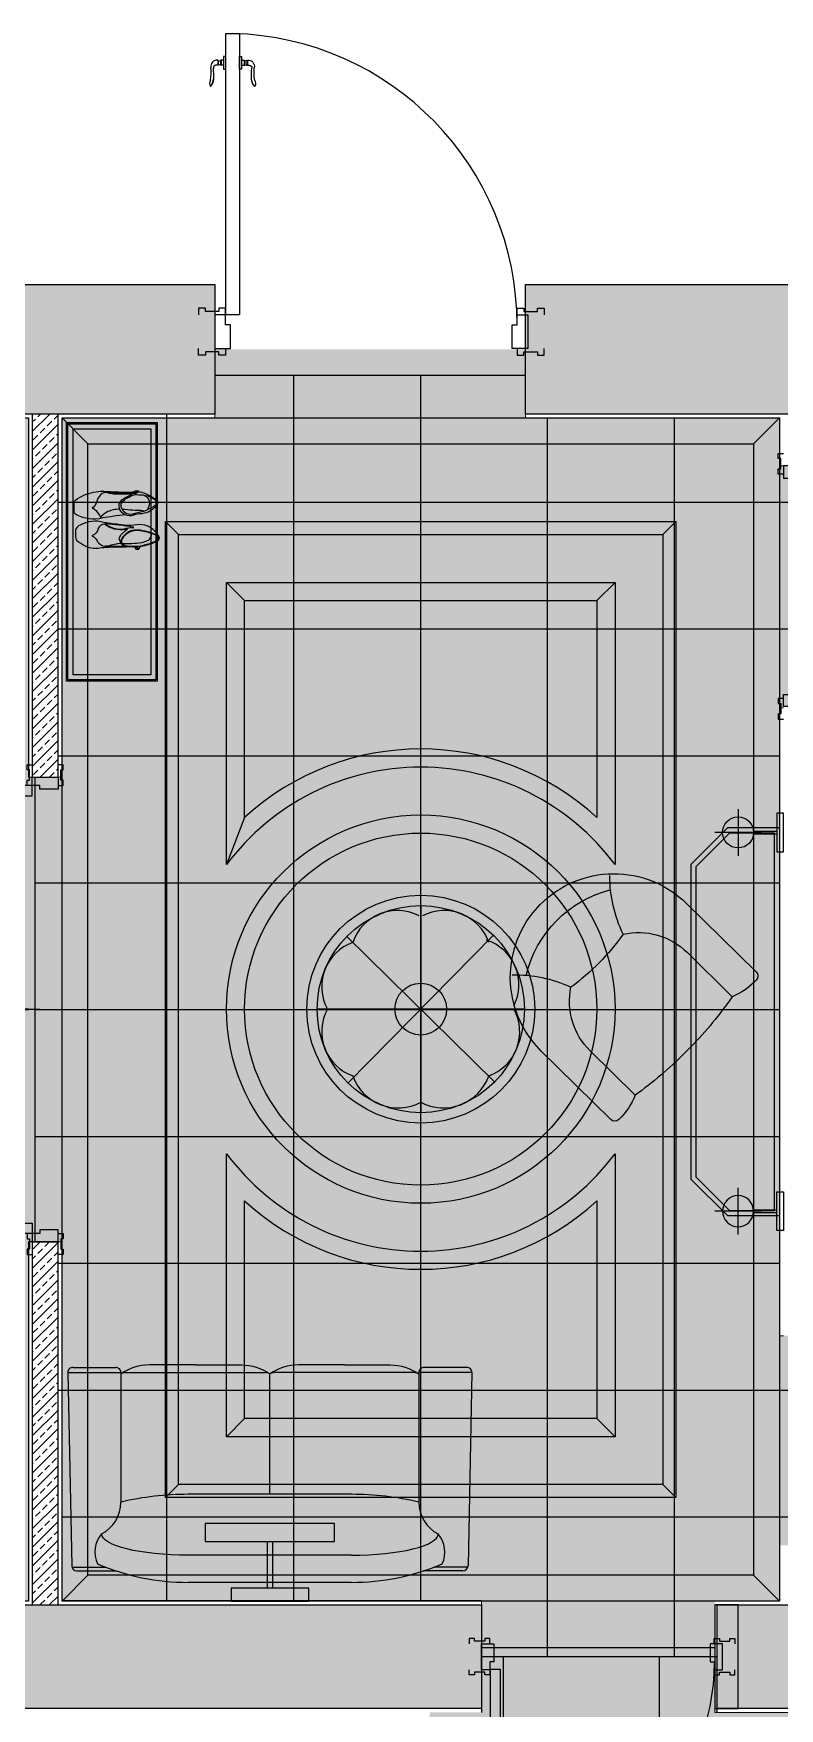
# Model space of a CAD drawing. Header units: millimetres. Extents: x 10553 to 38258, y 46576 to 64025.
# Drawn here: x 16593 to 19473, y 53250 to 59721 of the extents above; entities that cross this region are included whole.
import ezdxf

# ---------------------------------------------------------------- set-up
doc = ezdxf.new("R2010")
doc.units = ezdxf.units.MM
for name, color, linetype in [('ceiling', 232, 'Continuous'), ('doors', 4, 'Continuous'), ('floor', 172, 'Continuous'), ('floor hatch', 252, 'Continuous'), ('furn', 34, 'Continuous'), ('furn hatch', 254, 'Continuous'), ('light', 230, 'Continuous'), ('plaster', 81, 'Continuous'), ('wall', 5, 'Continuous')]:
    doc.layers.add(name, color=color, linetype=linetype)
pattern_1 = [(45, (352282.3624041049, -105640.2193394871), (-35.92102448427661, 35.92102448427661), []), (45, (352318.2834441049, -105640.2193394871), (-35.92102448427661, 35.92102448427661), [25.4, -12.7])]

# ---------------------------------------------------------------- blocks, each defined once
blk = doc.blocks.new('floor 14')
at = {"layer": 'floor hatch', "true_color": 0xd4bb8c}
h = blk.add_hatch(color=43, dxfattribs=at)
h.paths.add_polyline_path([(-4000, 5174.999999999971), (-4200, 5174.999999999971), (-4200, 5074.999999999971), (-4505.000000000058, 5074.999999999942), (-4505.000000000058, 3885.000000000029), (-4200, 3885.000000000029), (-4200, 3575.000000000029), (-4516.298915534746, 3575.000000000116), (-4516.298915534746, 1590), (-4200.000000000058, 1589.999999999913), (-4200.000000000058, 1289.999999999796), (-4520, 1289.999999999796), (-4520, 99.99999999991269), (-4200, 99.99999999991269), (-4200, -8.731149137020111e-11), (0, 0), (0, 1395), (150, 1395), (150, 2585), (0, 2585), (0, 3185), (150, 3185), (150, 4375), (0, 4375), (0, 5174.999999999971), (-3090, 5174.999999999971), (-3090, 5389.999999999971), (-4000, 5389.999999999971)])
h.paths.add_polyline_path([(-3916.298915534746, 4819.873644418403), (-305.2010844652541, 4819.873644418403), (-305.2010844652541, 355.1263555815385), (-3916.298915534746, 355.1263555815385)], flags=16)
at = {"layer": 'floor', "linetype": 'ByBlock'}
for p, q in [((-3915.25, 4819.873644418403), (-3915.25, 5389.999999999971)), ((-3313.75, 4819.873644418403), (-3313.75, 5389.999999999971))]:
    blk.add_line(p, q, dxfattribs=at)
blk.add_lwpolyline([(-3090, 5174.999999999971), (-3090, 5389.999999999971), (-4000, 5389.999999999971), (-4000, 5174.999999999971)], dxfattribs=at)
blk = doc.blocks.new('dwfw')
at = {"color": 0}
for p, q in [((0, 199.99999999992), (0, -200.00000000008)), ((-142.6307427664869, 140.2015378583601), (142.6307427664869, -140.2015378585347)), ((140.2015378591605, 142.6307427657448), (-140.2015378592187, -142.6307427658103)), ((200, -8.003553375601768e-11), (-200, -8.003553375601768e-11))]:
    blk.add_line(p, q, dxfattribs=at)
for centre, radius in [((0, -8.003553375601768e-11), 220), ((0, -8.003553375601768e-11), 200), ((0, -1.01863406598568e-10), 50)]:
    blk.add_circle(centre, radius, dxfattribs=at)
for centre, radius, start, end in [((-45.2521480115247, 99.42743982046522), 90.91291108949432, 62.37098269875556, 161.0241657157759), ((45.25214801140828, 99.42743982070533), 90.91291108949432, 18.97583428422412, 117.6290173012444), ((98.63550093275262, 46.9532815114726), 90.91291108949432, 333.3551685642377, 72.00835158043496), ((-100.1900424615596, 43.53766278145486), 90.91291108949433, 109.9600201511906, 208.6132031674308), ((-100.1900424615596, -43.53766278161493), 90.91291108949433, 151.3867968322032, 250.0399798488094), ((100.1900424610358, -43.53766278266994), 90.91291108949432, 289.9600201479136, 28.61320316779677), ((-43.61633346852614, -97.86754300873872), 92.97184381383022, 199.5571157309933, 297.9781534463955), ((43.61633346852614, -97.86754300873872), 92.97184381383022, 242.0218465534089, 340.4428842690067)]:
    blk.add_arc(centre, radius, start, end, dxfattribs=at)
blk = doc.blocks.new('light picture')
at = {"color": 0}
for p, q in [((-5, 115.0000000000091), (-5, 24.99999999999091)), ((5, 115.0000000000091), (5, 25.00000000000909))]:
    blk.add_line(p, q, dxfattribs=at)
for points in [[(125, 150.0000000000091), (-125, 150.0000000000091), (-125, 115.0000000000091), (125, 115.0000000000091)], [(75, 25.00000000000909), (-75, 24.99999999999091), (-75, -9.094947017729282e-12), (75, 9.094947017729282e-12)]]:
    blk.add_lwpolyline(points, close=True, dxfattribs=at)
blk = doc.blocks.new('wall sconce')
at = {"color": 0}
for p, q in [((-0.5, -11.52086962844987), (-0.5, -2.5)), ((0.5, -11.52086962844623), (0.5, -2.499999999996362)), ((0, -8.5), (0, -26.5)), ((-9, -17.5), (9, -17.5))]:
    blk.add_line(p, q, dxfattribs=at)
blk.add_lwpolyline([(-7.5, -2.5), (7.5, -2.499999999998181), (7.5, 1.818989403545856e-12), (-7.5, 0)], close=True, dxfattribs=at)
blk.add_circle((0, -17.5), 6, dxfattribs=at)
blk = doc.blocks.new('door-handle')
at = {"color": 0}
for p, q in [((-32, 10), (-32, -10.00000000000728)), ((-30, 9), (-32, 9)), ((-30, 9), (-30, -9)), ((-19, 9), (-21, 9)), ((-21, 9), (-21, -9)), ((-19, 10), (-19, -10.00000000000728)), ((-9, 10), (-19, 10)), ((0, 25), (-9, 25)), ((-9, 25), (-9, -25)), ((0, -25), (0, 25)), ((-32, -10.00000000000364), (-40.34172901356942, -10.00000000000364)), ((-30, -9), (-32, -9)), ((-19, -9), (-21, -9)), ((-9, -10), (-19, -10.00000000000364)), ((-9, -25), (0, -25)), ((-61.67027487228916, -93.05419732806331), (-60.75208368415406, -94.01785612024833))]:
    blk.add_line(p, q, dxfattribs=at)
for centre, radius, start, end in [((-34.46362960745319, -14.92424038324498), 25.04570281554129, 84.35495152263769, 191.5747182569977), ((-25.49999999999818, 16.17089144310557), 8.465913068820786, 237.8902061553036, 302.1097938446965), ((-91.0594398050871, -62.15080612508973), 42.64671855244374, 313.5613391426849, 358.16915816811), ((-90.1706845965, -63.14248529410906), 42.64671855244374, 313.5613391426849, 358.16915816811), ((-242.8306956194119, -39.24300342557399), 184.8403687438857, 350.5395445302115, 5.991388819178432), ((-39.67183528947498, -19.52468724937171), 9.54821579143467, 85.9768775786792, 192.3256840784366), ((-595.5908857967352, -61.5688183318307), 548.0530142172786, 359.6930381090062, 4.186108045202766), ((-25.49999999999818, -16.17089144310921), 8.465913068820786, 57.89020615530352, 122.1097938446965), ((-38.8885466585707, -82.44414781276464), 25.13126123219481, 149.329352931917, 204.972632821159)]:
    blk.add_arc(centre, radius, start, end, dxfattribs=at)
blk = doc.blocks.new('door930')
at = {"layer": 'doors', "color": 34, "linetype": 'ByBlock'}
for points in [[(-898, 49.99999999941792), (-898, 69.99999999941792), (-918, 69.99999999941792), (-918, 59.99999999941792), (-958, 59.99999999941792), (-958, 69.99999999941792), (-978, 69.99999999941792), (-978, 49.99999999994179)], [(-930, -50), (-930, 50), (-883, 50), (-883, -20.00000000023283), (-898, -20.00000000023283), (-898, -49.99999999953434), (-930, -49.99999999953434)], [(0, -50), (0, 50), (-47, 50), (-47, -20.00000000023283), (-32, -20.00000000023283), (-32, -49.99999999953434), (0, -49.99999999953434)], [(-32, 49.99999999947613), (-32, 69.99999999947613), (-11.99999999988358, 69.99999999947613), (-11.99999999988358, 59.99999999947613), (28.00000000011642, 59.99999999947613), (28.00000000011642, 69.99999999947613), (48.00000000011642, 69.99999999947613), (48.00000000011642, 50)], [(-32.80858699325472, -49.75449797010515), (-32.80858699325472, -885.7173125297413), (-72.80858699325472, -885.7173125297413), (-72.80858699325472, -49.75449797010515), (-32.80861311242916, -49.72217506961897)], [(-898, -49.99999999941792), (-898, -69.99999999941792), (-918, -69.99999999941792), (-918, -59.99999999941792), (-958, -59.99999999941792), (-958, -69.99999999941792), (-978, -69.99999999941792), (-978, -49.99999999994179)], [(-32, -49.99999999947613), (-32, -69.99999999947613), (-12, -69.99999999947613), (-11.99999999988358, -59.99999999947613), (28, -59.99999999947613), (28, -69.99999999947613), (48, -69.99999999947613), (48, -50)]]:
    blk.add_lwpolyline(points, dxfattribs=at)
at = {"layer": 'doors'}
blk.add_arc((-32, -20.00000000023283), 865.7029001280113, 180, 268.6230901594383, dxfattribs=at)
at = {"layer": 'doors', "color": 34, "linetype": 'ByBlock', "zscale": 0.07530120532436947}
for p, xscale, yscale, rotation in [((-72.80858700023964, -798.8639850391774), -0.753012053319253, 0.753012053319253, 179.9999999689973), ((-32.80858700105455, -798.8639850391774), 0.7530120532028377, 0.7530120532028377, 180.0000000310027)]:
    blk.add_blockref('door-handle', p, dxfattribs=dict(at, xscale=xscale, yscale=yscale, rotation=rotation))
blk = doc.blocks.new('45466')
at = {"layer": 'doors', "color": 34, "linetype": 'ByBlock'}
for points in [[(-49.75449797010515, 32.80858699325472), (-885.7173125297413, 32.80858699325472), (-885.7173125297413, 72.80858699325472), (-49.75449797010515, 72.80858699325472), (-49.72217506961897, 32.80861311242916)], [(-49.99999999947613, 32), (-69.99999999947613, 32), (-69.99999999947613, 12), (-59.99999999947613, 11.99999999988358), (-59.99999999947613, -28), (-69.99999999947613, -28), (-69.99999999947613, -48), (-50, -48)], [(-50, 0), (50, 0), (50, 47), (-20.00000000023283, 47), (-20.00000000023283, 32), (-49.99999999953434, 32), (-49.99999999953434, 0)], [(49.99999999947613, 32), (69.99999999947613, 32), (69.99999999947613, 11.99999999988358), (59.99999999947613, 11.99999999988358), (59.99999999947613, -28.00000000011642), (69.99999999947613, -28.00000000011642), (69.99999999947613, -48.00000000011642), (50, -48.00000000011642)]]:
    blk.add_lwpolyline(points, dxfattribs=at)
at = {"layer": 'doors'}
blk.add_arc((-20.00000000023283, 32), 865.7029001280113, 90, 178.6230901593983, dxfattribs=at)
at = {"layer": 'doors', "color": 34, "linetype": 'ByBlock', "zscale": 0.07530120532436947}
for p, xscale, yscale, rotation in [((-798.8639850391774, 72.80858700023964), -0.753012053319253, 0.753012053319253, 89.99999996899736), ((-798.8639850391774, 32.80858700105455), 0.7530120532028377, 0.7530120532028377, 90.00000003100263)]:
    blk.add_blockref('door-handle', p, dxfattribs=dict(at, xscale=xscale, yscale=yscale, rotation=rotation))
blk = doc.blocks.new('rdfefd')
at = {"layer": 'furn'}
blk.add_hatch(color=254, dxfattribs=at).paths.add_polyline_path([(0, 750), (0, -750), (-200, -750), (-341.4213562372606, -608.5786437626812), (-341.4213562372606, 608.5786437626812), (-200, 750)])
blk.add_lwpolyline([(0, 750), (0, -750), (-200, -750), (-341.4213562372606, -608.5786437626812), (-341.4213562372606, 608.5786437626812), (-200, 750), (0, 750)], dxfattribs=at)
blk.add_lwpolyline([(-20, 730), (-20, -730), (-191.7157287524897, -730), (-321.4213562372606, -600.294372515229), (-321.4213562372606, 600.294372515229), (-191.7157287525479, 730)], close=True, dxfattribs=at)
blk = doc.blocks.new('Туфли Чабанюк')
at = {"true_color": 0x978d5e}
h = blk.add_hatch(color=45, dxfattribs=at)
edge = h.paths.add_edge_path()
edge.add_arc((-23.16828024813918, 124.0620121524275), 41.46687149864435, 13.532875990485422, 64.47493557941078, ccw=False)
edge.add_arc((-25.60170100252407, 123.4763225521757), 43.96978357774625, -13.53287599048548, 13.53287599048548, ccw=False)
edge.add_arc((128.074806894284, 103.4115849543379), 111.3574246758685, 174.963728402375, 187.8451193869319)
edge.add_arc((2368.635620876253, 412.1279418365403), 2373.086530947917, 187.8451193869319, 188.6547014837028)
edge.add_arc((-35.17559969108088, 38.35209394689567), 60.10613222612937, -29.221921371254325, 16.107171155570086, ccw=False)
edge.add_arc((5.49635687452658, 12.58169682556703), 12.31453777644998, 279.5465641048909, 343.13321407105684, ccw=False)
edge.add_arc((-4.241051954068098e-14, 65.14003451107797), 65.140034511078, 262.2875482016611, 276.64578145151097, ccw=False)
edge.add_arc((-8.802667579034111, 5.0642347295236), 4.475394405002737, 209.2219213712534, 270.7780786287462, ccw=False)
edge.add_arc((-76.31883287399873, -32.70318207014176), 72.88616160220688, 29.22192137125302, 37.41873727952876)
edge.add_arc((15.66763705591137, 37.67346309672325), 42.93431515000253, 172.5812627204712, 217.4187372795289, ccw=False)
edge.add_arc((-241.1699011198977, 71.11624848382812), 216.0713622214755, 352.5812627204711, 356.6156998762145)
edge.add_arc((-625.6318660807565, 93.85177964269116), 601.2049843302707, 356.6156998762146, 359.1368218261793)
edge.add_arc((3847.331792305402, 26.4601364774399), 3872.266321357494, 178.8633233122932, 179.1368218261794, ccw=False)
edge.add_arc((-447.031688883316, 103.3035726126435), 422.8591513403925, 359.9962672349493, 362.3504871894378)
edge.add_arc((-21.33195262514438, 117.6863600618563), 4.356146836726903, 137.202416351475, 219.0497329758611)
edge.add_arc((-25.09766359973356, 116.8137227303024), 1.910441998240458, 146.2834476619879, 281.55659512751606, ccw=False)
edge.add_arc((-25.9538144510233, 116.5681297165519), 1.497655694972516, 119.3007254332594, 233.5426484104269)
edge.add_arc((-25.3757704398265, 119.6000764758237), 4.483637664767453, 210.0563006956666, 250.8883577259744, ccw=False)
edge.add_arc((-21.12554129924662, 119.2598061872001), 8.351230855916263, 156.2358084297167, 193.1883878626847, ccw=False)
edge.add_arc((-30.36234196676742, 130.2473527175177), 7.78704181593153, 281.8092999096582, 358.5589091591589)
edge.add_arc((75.1685446737788, 112.9627342768199), 99.22886236189927, 152.0347834814956, 170.083322707084, ccw=False)
edge.add_arc((-7.751217599800047, 156.3882443164791), 5.652503956789878, 64.30003215161457, 146.6627890461129, ccw=False)
edge = h.paths.add_edge_path()
edge.add_arc((77.92118087867466, 124.6321809759387), 38.59412389505673, 119.3027104577441, 175.0678853313506)
edge.add_arc((-3.433942453749765, 127.5277290889636), 42.90598452781557, -21.363959108728807, 0.5643350826131268, ccw=False)
edge.add_arc((52.65339323329707, 104.8054542658536), 17.61991864539331, 156.2654713462564, 209.8426214714381)
edge.add_arc((-1695.680744201507, 316.9178632049985), 1747.069799828174, 351.2727748949864, 352.73670936942756, ccw=False)
edge.add_arc((94.12572295095197, 34.72269640873471), 65.24811902143061, 164.7963277427191, 209.7266470836583)
edge.add_arc((44.3169799310913, 4.633867515120912), 7.217490494336866, 198.2919341290583, 281.0599031875295)
edge.add_arc((75.02851023190352, 2267.525341301528), 2270.164352015967, 269.2598078342988, 269.5807081924663)
edge.add_arc((58.21362295481062, 7.998517070780165), 10.5786677620329, 271.0937065225597, 335.3976569260566)
edge.add_arc((-6.229082112256492, 53.11944456665401), 89.09412846328195, 326.2291367372293, 351.5475248444106)
edge.add_arc((17.27658285168762, 52.96516818899776), 65.90389836502908, 348.6752048742625, 361.9149344593799)
edge.add_arc((414.4014064972027, 89.2447427511732), 333.0059300935391, 181.643651204225, 185.873505734055, ccw=False)
edge.add_arc((704.7072261643623, 99.91410677918223), 623.5027194015804, 180.5137057690239, 181.8585055279992, ccw=False)
edge.add_arc((306.2354897415332, 99.98190542257566), 225.0770483171062, 177.4354344799326, 181.4404462069427, ccw=False)
edge.add_arc((85.89528346801353, 110.6578494648094), 4.551776096666989, 129.6820814096726, 187.6359688681015, ccw=False)
edge.add_arc((76.59284217106396, 118.1446979135431), 7.535225740752422, 328.0829572833458, 395.4045290772025)
edge.add_arc((82.70502244506257, 123.4397042056918), 0.9299790519279103, 204.1435509915597, 271.826829981544, ccw=False)
edge.add_arc((5.231645102192488, 107.2889646165284), 78.23078910418506, 11.62981190870083, 38.79289595236857)
edge.add_arc((61.48355857828358, 153.1946941898964), 5.652503956789875, 33.33721095388709, 115.6999678483854)
at = {"color": 0}
for points in [[(-5.299960766407821, 161.481587120402, -0.2260111563912643), (17.14729718134072, 133.7653955011721, -0.1186487256852951), (17.14729718134072, 113.1872496031793, 0.05626493213773342), (17.75961424685443, 88.2117724027886, 0.003532482981640476), (22.57103252607953, 55.02763288154358, -0.2004055464015502), (17.28114714894014, 9.008664662865272, -0.2847945172193505), (7.53871191320809, 0.4377013321725371, -0.06273170616271614), (-8.7418934392565, 0.5892529883022917, -0.2752400876237275), (-12.70850251829211, 2.879375807853535, 0.03578061413139588), (-18.4314808224965, 11.5850446449623, -0.1981752618545186), (-26.90727449931046, 43.21713728130294, 0.0176053715430043), (-25.47535843992523, 58.3609425164442, 0.01100091346277994), (-24.4951061934637, 84.79478810199555, -0.0011933629581512), (-24.17253844031461, 103.276023744755, 0.01027258369908998), (-24.52831247279573, 120.6459713517808, 0.3731255326608828), (-24.7149337147107, 114.9420105559146, -0.6699039512762205), (-26.68675740312506, 117.8741799489886, 0.54432326038849), (-26.84375780858841, 115.3635661437135, -0.1800728064475411), (-29.25650980054638, 117.3544432192386, -0.1626479496786098), (-28.76868544510398, 122.625130001405, 0.3479903282342544), (-22.57776310918234, 130.0515154046647, -0.07891481453860427), (-12.47360553643989, 159.4946655946388, -0.3756898376161128), (-5.299960766407821, 161.481587120402, 0.1455536398619146)], [(-4.27500999931317, 160.845461127432, -0.1128048222758804), (-2.684043363409046, 158.8931487536939, -0.0989761049766616), (7.770483990537514, 119.8763214996466, -0.2000825540709797), (-0.4281569660063269, 95.9762955578118, -0.09089341209293693), (-9.780966794948881, 88.65592789936647, -0.3905163877435041), (-20.62247688285674, 91.56090177215526, -0.1557668451632603), (-24.15206298033399, 105.3401444849586, -0.07671403019018934)], [(-17.5998740176226, 89.88964173873342, -0.05924876504803683), (-16.11623018466094, 127.4753918402749, -0.08433947127157436), (-11.67483814151205, 140.7857101762048, -0.3096921689026459), (1.427018623666299, 146.450749550072, -0.6485093349204815)], [(59.03230174489136, 158.2880369938193, 0.2482399677012163), (39.4699608770261, 127.9503249770046, -0.09597328123518295), (36.52376382173134, 111.8974630162594, 0.2381282466857355), (37.36995470530451, 96.03744195796128, -0.006387706029724877), (31.161308452404, 51.83408275496095, 0.1985963175965986), (37.4641916071605, 2.368594634596207, 0.377708803091294), (45.70154859020477, -2.449573644657562, 0.001400192870256482), (58.41554455175856, -2.578223414272884, 0.2881812132722806), (67.83194957530509, 3.594427534796409, 0.2504211789715578), (67.83194957530509, 3.594427534796409, 0.1109239193498866), (81.89731714062395, 40.0235871547203, 0.05783356830528241), (83.1436765197493, 55.16739238986156, -0.01845831798616257), (81.5324908145169, 79.69307013869184, -0.00586786323921322), (81.22956722449499, 94.32394541940073, -1.867139750937405), (81.22956722449499, 94.32394541940073, -0.01747693938361591), (81.38387107586186, 110.0530157172975, -4.8379092562222), (81.38387107586186, 110.0530157172975, -0.54432326038849), (81.38387107586186, 110.0530157172975, -0.2584029344702697), (82.98885077902992, 114.160893092656, 0.3024967036257079), (82.73466905760802, 122.5101978230406, -0.3042201894164989), (81.8563946701156, 123.0593202725225, 0.1190794172532685), (66.20594651492343, 156.3011154680562, 0.3756898376161128), (59.03230174489136, 158.2880369938193, -0.1455536398619146)], [(45.13441985806389, 130.6594361466741, 0.009456327457445832), (47.71797384220145, 90.34613998974442)], [(8.650871777417478, 100.4583751816702, -0.1794797028467383), (9.221172554507575, 96.82079005287642, 0.2274638122551717), (19.31401048747898, 56.11028384889335, -0.3033591652720442), (10.71771905831406, 43.75429763430304, 0.2902768056285354), (-2.466302064326783, 32.6958831853982, -0.9549969459714999), (-3.769376376617629, 33.04504089505429, 0.1705261896461182), (-12.79997253604643, 41.76510293906699, -0.327680999973109), (-22.91126318947613, 62.40126735462138, 0.07327965630209583), (-17.53162756776578, 88.68840535291167, -2.347812547799513)], [(8.650871777417478, 100.4583751816702, -0.06269482431284408), (3.312980576019754, 92.65908439606108, -0.04535322603004114), (-1.690131028174164, 87.95369116097925)], [(19.73321457738712, 57.51757238742107, -0.2418647026052736), (11.39232422056807, 98.92134167837696, 0.09867561237916117), (12.46552103009003, 112.4591510873273, -0.1316524975872893), (13.52253417543966, 110.9549141372553, -0.01980595988215608), (19.73321457738712, 57.51757238742107, 0.3703073210594276)], [(74.51323844682838, 104.2263850319302, 0.006785077011677926), (75.89295579989994, 107.0315607422766, -0.03483446793363872), (77.3257539760707, 109.7217187604413, 0.02011112876677506), (77.33119501681972, 78.62477460604453, 0.07216742400099638), (79.66002393471967, 61.98067712623208, -0.279398205722897), (76.07286979858691, 48.59323563560372, -0.1208314673614383), (63.38005609659899, 41.26503622798725, 0.1208314673614353), (52.27319905167087, 34.85248932324737, 0.1768347462461946), (51.33563425049124, 32.94408931904627, -0.9510706330301993), (50.09929413081727, 33.00216604511024, 0.1117111356611168), (45.31432575210852, 39.78492172727431, 0.0538838898362619), (33.36173434478269, 48.06048164653885, -0.3467219334967831), (31.15624684850923, 51.81544677895522, -3.22049465370679)], [(80.01514934979082, 63.87864232461504, 0.006892659598104436), (79.53924965965666, 107.7318451079447, 0.1191402579178759), (78.64406504105818, 111.0727195867083, 0.5938932822102639), (77.96394286773352, 111.0727195867083, 0.2547891520230735)], [(81.50958482734382, 122.1420882590602), (79.07687709498282, 117.9285148666452, 0.1316524975873974), (78.38130807263178, 115.3326159350599, 0.1838565585879829), (79.70795526333927, 111.8467402204579, 0.6167517369084649), (80.89979695122588, 112.1660932382329, -0.1613249772200253), (82.37176312051702, 114.7156134304676, 0.1613249772200187), (83.40864149262961, 116.5115394522358, 0.1022061600217838), (83.40864149262961, 120.1749476933957, 0.6167517369082426)], [(78.90375899616879, 115.1341890345749), (79.92969762894859, 115.1341890345749, 0.46631694796689), (80.6001577320178, 116.2346949100752, -0.1822133219245979), (80.7874944716059, 117.3729017605602, 0.05744429994218271), (82.34776300341832, 120.9742275355831, -1.503423733408883)], [(47.88985435995346, 85.70618502096158, -0.01851543760479885), (47.71797384220145, 78.90449172652472, -0.07071185148714612), (45.57561844956626, 68.52163484091682, -0.1447898704020871), (32.47695868049755, 48.56408094952315)]]:
    blk.add_lwpolyline(points, format="xyb", dxfattribs=at)
for points in [[(-22.4429042755462, 124.9783922184755, -0.07743542454509111), (-11.92194412467688, 158.4499992298079, -0.6211745191175966), (-3.58049107492343, 158.449999229808, -0.09897610497666225), (6.772562737258568, 119.8118763892495, -0.2000825540709805), (-1.176384474411634, 96.63973779016203, -0.09089341209293522), (-10.24523574233285, 89.54162217195426, -0.3905163877435041), (-19.77756104393961, 92.09580103851079, -0.1071971133825806), (-22.83508298302741, 100.450905709585, -0.07541340772074474)], [(76.17524525402973, 121.7848420918929, 0.1623397383271329), (65.65428510316042, 155.2564491032252, 0.4976601722529608), (56.8435965657693, 156.0597712745393, 0.1223048488433432), (39.84055300476734, 114.8003231932441, 0.5149202729003014), (53.57829268334899, 88.48094497157888, 0.2119647388064995), (62.4359830303415, 90.64711615908925, 0.1258782657524876), (69.36949808465829, 99.15322604035111, -0.001179662935251716), (73.66459708317507, 108.0908529785283, 0.2013764957233765)]]:
    blk.add_lwpolyline(points, format="xyb", close=True, dxfattribs=at)
blk.add_lwpolyline([(-17.99640188882495, 88.95674293228763), (-9.516833274405371, 84.68186681024031)], dxfattribs=at)
for centre, radius, start, end in [((59.34414606053724, 125.297641124885), 17.54195617434832, 24.50836558801409, 127.8414200598218), ((-34.75996993542594, 122.1433288947247), 7.872777831209649, 338.014188132579, 8.01418813257394), ((453.7778955605643, 80.5797939803324), 477.4842198247838, 177.9196156903607, 182.5940587319627), ((33.48865783846168, 118.9178239086903), 43.57584870501033, 310.6010655454793, 340.2968899003697), ((-11.52441061020886, 100.4815417984663), 15.92671015912596, 277.2414522716932, 308.1316783311607), ((54.71112447738892, 103.1736294543193), 18.75210231007263, 202.3680027577996, 292.3680027577971)]:
    blk.add_arc(centre, radius, start, end, dxfattribs=at)
blk = doc.blocks.new('rte5665')
at = {"layer": 'furn'}
blk.add_hatch(color=254, dxfattribs=at).paths.add_polyline_path([(-175, 0), (175, 0), (175, -1000), (-175.0000000000582, -1000)])
blk.add_lwpolyline([(-175, 0), (175, 0), (175, -1000), (-175.0000000000582, -1000), (-175.0000000000582, 0)], dxfattribs=at)
for points in [[(-170.0000000000582, -5), (170, -5), (170, -995), (-170.0000000000582, -995)], [(-150.0000000000582, -25), (150, -25), (150, -975), (-150.0000000000582, -975)]]:
    blk.add_lwpolyline(points, close=True, dxfattribs=at)
at = {"layer": 'furn', "color": 0, "xscale": -2, "yscale": 2, "rotation": 270}
blk.add_blockref('Туфли Чабанюк', (-141.0573801805731, -431.5366492694011), dxfattribs=at)
blk = doc.blocks.new('love seatDE fpl)')
at = {"layer": 'furn hatch'}
blk.add_hatch(color=256, dxfattribs=at).paths.add_polyline_path([(465.0000000000371, -839.9999999999852, 0.1552524482507001), (575.0027216665039, -804.9999999999641), (575.0027216665039, -809.9999999999927, 0.4142135623730951), (595.0027216665039, -829.9999999999927), (760.922924579025, -829.9999999999927, 0.4120787149057892), (780.0027933269985, -810.139882055469), (765.1066605866245, -64.1829399538722, 0.4083393003060865), (745.1106995683913, -44.58486402295966), (594.0396319226263, -44.58486402295966, 0.07938559576153698), (314.9972783415756, 1.13686837721616e-13), (-314.99727834158, 0, 0.07938559576153686), (-594.0396319226302, -44.58486402295966), (-745.1106995683949, -44.58486402295966, 0.4083393001451769), (-765.1066605864064, -64.18293994284132), (-780.0027933269882, -810.1398820547315, 0.4120787149168277), (-760.9229245790267, -829.9999999999927), (-595.0027216665076, -829.9999999999927, 0.4142135623730951), (-575.0027216665076, -809.9999999999927), (-575.0027216665076, -804.9999999999656, 0.1552524482507479), (-465.0000000000047, -839.9999999999852), (-287.5013608332611, -839.9999999999914), (-110.0027216665105, -840.0000000000009, 0.1552524482507096), (-2.771116669464391e-11, -805.0000000000074, 0.1552524482507832), (110.0027216664993, -840.0000000000339), (287.501360833252, -840.0000000000264)])
at = {"color": 0, "linetype": 'ByBlock'}
for p, q in [((-314.9972783415797, 0), (314.997278341576, 0)), ((-780.0000000000036, -809.999999999995), (-765.1066605864944, -64.18293994720318)), ((-764.2379189298754, -58.7411084242176), (-633.9895414386574, -58.74110842421737)), ((-745.1106995683949, -44.58486402295966), (-595.0027216665076, -44.58486402295966)), ((745.1106995683913, -44.58486402295966), (595.0027216665039, -44.58486402295966)), ((764.2379189298717, -58.7411084242176), (633.9895414386538, -58.74110842421737)), ((780, -809.999999999995), (765.1066605864908, -64.18293994720318)), ((-314.9972783459707, -104.8350858006538), (314.9972783459671, -104.8350858006538)), ((-575.0027216665076, -809.9999999999927), (-575.0027216665094, -309.999999999993)), ((575.0027216665039, -809.9999999999927), (575.0027216665057, -309.999999999993)), ((-315.0000000000055, -339.999999999993), (315.0000000000018, -339.999999999993)), ((-1.818989403545856e-12, -339.999999999993), (-1.818989403545856e-12, -804.9999999999604)), ((-780.0000000000036, -809.999999999995), (-575.0027216665076, -809.999999999995)), ((-759.9972783415797, -829.9999999999927), (-595.0027216665076, -829.9999999999927)), ((-558.4195977147283, -809.9999999999666), (-16.58312395178837, -809.9999999999666)), ((558.4195977147247, -809.9999999999666), (16.58312395177927, -809.9999999999995)), ((780, -809.999999999995), (575.0027216665039, -809.999999999995)), ((759.997278341576, -829.9999999999927), (595.0027216665039, -829.9999999999927))]:
    blk.add_line(p, q, dxfattribs=at)
for points in [[(-287.5013608332611, -839.9999999999914), (-465.0000000000073, -839.9999999999852, -0.1552524482507416), (-575.0027216665057, -804.9999999999663, -0.5172504405744033)], [(-287.5013608332611, -839.9999999999914), (-110.0027216665094, -840.0000000000009, 0.1552524482507416), (-7.275957614183426e-12, -804.9999999999934, 0.5172504405744033)], [(287.501360833252, -840.0000000000264), (110.0027216665003, -840.0000000000339, -0.1552524482507416), (-1.818989403545856e-12, -805.0000000000264, -0.5172504405744033)], [(287.501360833252, -840.0000000000264), (465.0000000000036, -839.9999999999852, 0.1552524482507416), (575.0027216665021, -804.9999999999663, 0.5172504405744033)]]:
    blk.add_lwpolyline(points, format="xyb", dxfattribs=at)
for centre, radius, start, end in [((-314.9972783415797, -895.5106956351431), 895.5106956351431, 90, 113.0376880786082), ((314.997278341576, -895.5106956351431), 895.5106956351431, 66.96231192139184, 90), ((-745.1106995683949, -64.58486402295966), 20, 90, 178.8484948225363), ((-595.0027216665057, -64.58486402295739), 20, 87.41750440431858, 90), ((595.0027216665021, -64.58486402295739), 20, 90, 92.58249559568142), ((745.1106995683913, -64.58486402295966), 20, 1.151505177463726, 90), ((-569.3895844868584, -117.0728405162406), 106.3512428825942, 154.5785497844324, 220.9888671958828), ((569.3895844868548, -117.0728405162406), 106.3512428825942, 319.0111328041172, 25.42145021556758), ((-714.6621616390912, -310.451008674623), 139.6656114907136, 0.1850200504985644, 62.26650899596441), ((714.6621616390876, -310.451008674623), 139.6656114907136, 117.7334910040356, 179.8149799495014), ((-315.0000000000055, 801.690254566503), 1141.690254566496, 256.8362472779759, 270), ((315.0000000000018, 801.690254566503), 1141.690254566496, 270, 283.163752722024), ((-760.4601014603613, -810.4601642574842), 19.54531621855697, 178.650934788957, 271.3568616576438), ((-595.0027216665076, -809.999999999995), 20, 270, 6.513775987637282e-12), ((-558.4195977147283, -779.9999999999666), 30, 236.4426902380581, 270), ((-16.58312395178837, -779.9999999999666), 30, 270, 303.5573097619419), ((16.58312395177927, -779.9999999999995), 30, 236.4426902380581, 270), ((558.4195977147247, -779.9999999999666), 30, 270, 303.5573097619419), ((595.0027216665039, -809.999999999995), 20, 179.9999999999935, 270), ((760.4601014603577, -810.4601642574842), 19.54531621855697, 268.6431383423562, 1.349065211042975)]:
    blk.add_arc(centre, radius, start, end, dxfattribs=at)
blk.add_ellipse((-314.9972783415815, -186.8299366548442), major_axis=(-334.6701636215585, -4.547473508864641e-13), ratio=0.2450019743824829, start_param=4.71238898038469, end_param=6.283185307179586, dxfattribs=at)
at = {"color": 0, "linetype": 'ByBlock', "extrusion": (0, 0, -1)}
blk.add_ellipse((314.9972783415778, -186.8299366548442), major_axis=(-334.6701636215585, 8.379207073172769e-13), ratio=0.2450019743824829, start_param=1.570796326794897, end_param=3.141592653589789, dxfattribs=at)
blk = doc.blocks.new('armchaer')
h = blk.add_hatch(color=254)
edge = h.paths.add_edge_path()
edge.add_ellipse((-296.1263035950251, -268.9037169185576), major_axis=(-270.2235710185463, -294.922393723302), ratio=0.999999999988288, start_angle=89.99008652182249, end_angle=179.990086521822, ccw=False)
edge.add_line((-1.250669137647492, -539.1783121973567), (-255.7883912124962, -816.8846656661917))
edge.add_ellipse((-272.1703709045687, -801.8694103729104), major_axis=(-15.71348386204226, -15.71348386204226), ratio=0.9999999999882825, start_angle=2.4925167828245094, end_angle=92.49251678276562, ccw=False)
edge.add_ellipse((-120.2704686007346, -623.2300702738867), major_axis=(-181.5130642803174, -181.5130642803173), ratio=0.9999999999883796, start_angle=338.98577750442445, end_angle=364.44039008106915, ccw=False)
edge.add_ellipse((395.9691245281283, 459.8772005311039), major_axis=(-993.4064497580682, -993.4064497580682), ratio=0.9999999999883331, start_angle=2.492516782837015, end_angle=12.696847287550781, ccw=False)
edge.add_line((-553.2953151249094, -575.7915556125663), (-566.400898877022, -563.7793513793549))
edge.add_line((-566.400898877022, -563.7793513793513), (-579.5064826291782, -551.7671471461217))
edge.add_ellipse((369.7579570207745, 483.9016090002115), major_axis=(-993.4064497579917, -993.4064497579917), ratio=0.9999999999883399, start_angle=352.2881862781159, end_angle=362.4925167828335, ccw=False)
edge.add_ellipse((-664.3934771107452, -124.502441666722), major_axis=(-181.5130642803177, -181.5130642803177), ratio=0.9999999999883168, start_angle=0.5446434846014085, end_angle=25.99925606122912, ccw=False)
edge.add_ellipse((-829.1576804350916, -291.3507304017949), major_axis=(-15.71348386204155, -15.71348386204155), ratio=0.9999999999883177, start_angle=272.4925167827872, end_angle=362.49251678284435, ccw=False)
edge.add_line((-845.5396601271932, -276.335475108528), (-591.0019380523736, 1.370878360270581))
edge.add_ellipse((-296.1263035950105, -268.9037169185613), major_axis=(-270.2524260228694, -294.8959526379626), ratio=0.9999999999882909, start_angle=179.9956925528132, end_angle=269.9956925528138, ccw=False)
at = {"color": 34}
for p, q in [((-591.001938052359, 1.370878360259667), (-845.5396601271786, -276.335475108528)), ((-582.8015916605946, -187.012531552944), (-747.9693998884613, -367.2143081678732)), ((-579.5064826306916, -551.7671471447393), (-566.400898877022, -563.7793513793513)), ((-566.400898877022, -563.7793513793513), (-553.2953151233523, -575.7915556139815)), ((-354.8018872786779, -727.5804352063096), (-189.6340790507966, -547.3786585913804)), ((-255.7883912124962, -816.8846656661844), (-1.250669137691148, -539.1783121973858))]:
    blk.add_line(p, q, dxfattribs=at)
for centre, major_axis, ratio, start_param, end_param in [((-296.1263035950105, -268.9037169185613), (-270.2524260228694, -294.8959526379626), 0.9999999999882909, 3.141517474454028, 4.712313801248935), ((-793.1544278063666, 91.92787136632978), (-348.8249108645073, -348.8249108645073), 0.9999999999883212, 1.946756624129567, 2.42193245069571), ((-390.5478019447037, -371.9196855616683), (-304.6240642121495, -332.3737738375273), 0.9999999999882843, 2.594611066454934, 3.688507999574148), ((-296.1263035950251, -268.9037169185576), (-270.2235710185463, -294.922393723302), 0.999999999988288, 1.570623303960375, 3.141419630755262), ((-386.2178353556956, -367.195595072164), (-188.5618063444662, -188.5618063444662), 0.9999999999883372, 3.755140864209717, 4.755891604905364), ((385.8845747898158, 475.1854205124109), (-657.1867720202041, -657.186772020204), 0.9999999999883307, 6.171218689696627, 6.482157173705834), ((106.5299314967269, -732.6971490658434), (-348.8249108644964, -348.8249108644964), 0.9999999999883369, 3.94825810552629, 4.423433932094577), ((-829.1576804350916, -291.3507304017949), (-15.71348386204155, -15.71348386204155), 0.9999999999883177, 4.755891604905543, 6.326687931701437), ((-664.3934771107452, -124.502441666722), (-181.5130642803177, -181.5130642803177), 0.9999999999883168, 0.009505822055827536, 0.4537726213375407), ((-386.217835355681, -367.1955950721676), (-188.5618063444629, -188.5618063444628), 0.9999999999883349, 1.614298951315604, 2.615049692012646), ((369.7579570207745, 483.9016090002115), (-993.4064497579917, -993.4064497579917), 0.9999999999883401, 6.148588766432231, 6.326687931701247), ((395.9691245281283, 459.8772005311039), (-993.4064497580681, -993.4064497580681), 0.9999999999883332, 0.04350262452172179, 0.2216017897906733), ((-120.2704686007346, -623.2300702738867), (-181.5130642803174, -181.5130642803173), 0.9999999999883794, 5.916417934885134, 6.36068473416714), ((-272.1703709045687, -801.8694103729104), (-15.71348386204226, -15.71348386204226), 0.9999999999882825, 0.04350262452150284, 1.614298951315372)]:
    blk.add_ellipse(centre, major_axis=major_axis, ratio=ratio, start_param=start_param, end_param=end_param, dxfattribs=at)

msp = doc.modelspace()

# ---------------------------------------------------------------- hatches: boundary and pattern name
at = {"linetype": 'ByBlock'}
h = msp.add_hatch(dxfattribs=at)
h.set_pattern_fill('ANSI33', color=256, scale=8, style=0)
h.set_pattern_definition(pattern_1)
h.paths.add_polyline_path([(16687.63964736426, 58250.49100309401), (16587.63964736426, 58250.49100309401), (16587.63964736467, 56848.19390322201), (16687.63964736426, 56848.19390322201)])
h = msp.add_hatch(dxfattribs=at)
h.set_pattern_fill('ANSI33', color=256, scale=8, style=0)
h.set_pattern_definition(pattern_1)
h.paths.add_polyline_path([(16687.63964736426, 55052.78810296601), (16587.63964736426, 55052.78810296601), (16587.63964736426, 53650.49100309401), (16687.63964736426, 53650.49100309401)])
at = {"layer": 'floor hatch', "linetype": 'ByBlock', "true_color": 0xedd7ab}
h = msp.add_hatch(color=41, dxfattribs=at)
h.paths.add_polyline_path([(19067.63964736403, 57420.4910030943), (17107.63964736403, 57420.4910030943), (17107.63964736403, 54970.49100309392), (19067.63964736403, 54970.49100309392)], flags=16)
h.paths.add_polyline_path([(16597.63964736473, 56848.19390322201), (16702.63964736426, 56848.19390322201), (16702.6396473638, 58235.4910030938), (17292.63964736426, 58235.4910030938), (17292.63964736426, 58500.49100309401), (18492.63964736426, 58500.49100309401), (18492.63964736426, 58235.49100309401), (19472.63964736426, 58235.49100309401), (19472.63964736426, 58050.49100309401), (19557.6396473638, 58050.49100309401), (19557.6396473638, 57120.49100309401), (19472.63964736438, 57120.49100309401), (19472.63964736432, 54690.49100309401), (19557.6396473638, 54690.49100309401), (19557.6396473638, 53880.49100309401), (19487.63964736432, 53880.49100309401), (19472.63964736432, 53880.49100309401), (19472.63964736432, 53667.78810296603), (19222.63964736421, 53667.78810296601), (19222.63964736426, 53450.49100309401), (18322.63964736426, 53450.49100309401), (18322.63964736421, 53667.78810296601), (16702.63964736426, 53667.78810296601), (16702.63964736426, 55052.78810296601), (16597.63964736473, 55052.78810296603)])
at = {"layer": 'floor hatch', "true_color": 0xe2d7b1}
h = msp.add_hatch(color=254, dxfattribs=at)
h.paths.add_polyline_path([(11794.13964736421, 57751.47103812473), (15403.13964736421, 57749.97103812479), (15403.13964736421, 54149.97103812482), (11794.13964736421, 54149.97103812482)], flags=16)
h.paths.add_polyline_path([(11067.63964736426, 58235.49100309401), (12087.63964736426, 58235.49100309401), (12087.63964736426, 58385.4910030938), (14427.63964736426, 58385.4910030938), (14427.63964736426, 58235.49100309401), (16572.63964736426, 58235.49100309401), (16572.63964736426, 56848.19390322204), (16597.63964736473, 56848.19390322204), (16597.63964736473, 55052.78810296603), (16572.63964736426, 55052.78810296601), (16572.63964736426, 53665.49100309401), (16407.63964736426, 53665.49100309401), (16407.63964736304, 53450.49100309401), (15403.13964736421, 53450.49100309401), (15403.13964736421, 53665.49100309401), (11067.63964736426, 53665.49100309383)])
at = {"layer": 'floor hatch', "linetype": 'ByBlock', "true_color": 0xd8b297}
msp.add_hatch(color=31, dxfattribs=at).paths.add_polyline_path([(19067.63964736403, 57420.4910030943), (17107.63964736403, 57420.4910030943), (17107.63964736403, 54970.49100309392), (19067.63964736403, 54970.49100309392)])
at = {"layer": 'wall', "true_color": 0x6e6e6e}
h = msp.add_hatch(color=8, dxfattribs=at)
h.paths.add_polyline_path([(11857.63964736426, 58250.49100309401), (11857.63964736426, 58750.49100309401), (10552.63964736426, 58750.49100309398), (10552.63964736426, 51945.49100309401), (11062.63964736426, 51945.49100309401), (11062.63964736426, 53250.49100309401), (13672.63964736426, 53250.49100309401), (13672.63964736426, 53050.49100309401), (14072.63964736426, 53050.49100309401), (14072.63964736426, 53250.49100309401), (15397.63964736426, 53250.49100309401), (15397.63964736426, 53650.49100309401), (11052.63964736426, 53650.49100309401), (11052.63964736426, 58250.49100309401)])
h.paths.add_polyline_path([(16407.63964736426, 53650.49100309401), (18322.63964736426, 53650.49100309401), (18322.63964736426, 53250.49100309401), (16407.63964736426, 53250.49100309401)])
h.paths.add_polyline_path([(14472.63964736426, 48005.49100309401), (14072.63964736426, 48005.49100309401), (14072.63964736426, 52045.49100309401), (13672.63964736426, 52045.49100309401), (13672.63964736426, 48000.49100309401), (11062.63964736426, 48000.49100309401), (11062.63964736426, 50130.49100309401), (10552.63964736426, 50130.49100309401), (10552.63964736426, 47500.49100309401), (14472.63964736426, 47500.49100309401)])
h.paths.add_polyline_path([(22337.63964736426, 49255.49100309404), (22807.63964736421, 49255.49100309404), (22807.63964736421, 47500.49100309401), (17277.63964736426, 47500.49100309465), (17277.63964736426, 48005.49100309401), (17702.63964736432, 48005.49100309401), (17802.63964736421, 48005.49100309404), (17802.63964736421, 48045.49100309404), (22337.63964736426, 48045.49100309404)])
h.paths.add_polyline_path([(22307.63964736421, 53955.49100309401), (22807.63964736421, 53955.49100309401), (22807.63964736421, 52650.49100309404), (22337.63964736426, 52650.49100309404), (22337.63964736426, 53250.49100309404), (19232.63964736426, 53250.49100309404), (19232.63964736426, 53650.49100309401), (19597.63964736415, 53650.49100309401), (19597.63964736421, 53550.49100309401), (22307.63964736421, 53550.49100309401)])
h.paths.add_polyline_path([(21902.63964736426, 58750.49100309401), (22807.63964736421, 58750.49100309401), (22807.63964736421, 54955.49100309401), (22307.63964736421, 54955.49100309401), (22307.63964736426, 58250.49100309401), (21902.63964736426, 58250.49100309401)])
h.paths.add_polyline_path([(18492.63964736426, 58750.49100309401), (20097.63964736432, 58750.49100309401), (20097.63964736432, 58250.49100309401), (18492.63964736426, 58250.49100309401)])
h.paths.add_polyline_path([(14657.63964736426, 58750.49100309401), (17292.63964736426, 58750.49100309401), (17292.63964736426, 58250.49100309401), (14657.63964736426, 58250.49100309401)])
h.paths.add_polyline_path([(20764.64913815312, 53473.57248649723), (20764.64913815312, 53325.81113165431), (21408.82917383831, 53325.81113165431), (21408.82917383831, 53473.57248649723)], flags=16)

# ---------------------------------------------------------------- linework, layer by layer
at = {"layer": 'ceiling', "linetype": 'ByBlock'}
for p, q in [((16702.63964736426, 58235.49100309401), (16802.63964736426, 58135.49100309401)), ((19472.63964736432, 58235.49100309401), (19372.63964736432, 58135.49100309401)), ((17102.63964736426, 57835.49100309401), (17152.63964736426, 57785.49100309401)), ((19072.63964736432, 57835.49100309401), (19022.63964736432, 57785.49100309401)), ((17102.63964736426, 54065.49100309401), (17152.63964736426, 54115.49100309401)), ((19022.63964736432, 54115.49100309401), (19072.63964736432, 54065.49100309401)), ((16802.63964736426, 53765.49100309401), (16702.63964736426, 53665.49100309401)), ((19372.63964736432, 53765.49100309401), (19472.63964736432, 53665.49100309401))]:
    msp.add_line(p, q, dxfattribs=at)
at = {"layer": 'ceiling', "color": 233}
for p, q in [((17337.63964736426, 57600.49100309401), (17407.63964736426, 57530.49100309401)), ((18767.63964736432, 57530.49100309401), (18837.63964736432, 57600.49100309401)), ((17407.63964736426, 56691.98141957622), (17337.63964736426, 56510.28829834663)), ((17407.63964736426, 54370.49100309401), (17337.63964736426, 54300.49100309401)), ((18767.63964736432, 54370.49100309401), (18837.63964736432, 54300.49100309401))]:
    msp.add_line(p, q, dxfattribs=at)
at = {"layer": 'ceiling', "linetype": 'ByBlock'}
for points in [[(16702.63964736426, 58235.49100309401), (19472.63964736432, 58235.49100309401), (19472.63964736432, 53665.49100309401), (16702.63964736426, 53665.49100309401)], [(17102.63964736426, 57835.49100309401), (19072.63964736432, 57835.49100309401), (19072.63964736432, 54065.49100309401), (17102.63964736426, 54065.49100309401)]]:
    msp.add_lwpolyline(points, close=True, dxfattribs=at)
at = {"layer": 'ceiling', "color": 233}
for points in [[(16802.63964736426, 58135.49100309401), (19372.63964736432, 58135.49100309401), (19372.63964736432, 53765.49100309401), (16802.63964736426, 53765.49100309401)], [(17152.63964736426, 57785.49100309401), (19022.63964736432, 57785.49100309401), (19022.63964736432, 54115.49100309401), (17152.63964736426, 54115.49100309401)]]:
    msp.add_lwpolyline(points, close=True, dxfattribs=at)
at = {"layer": 'ceiling', "linetype": 'ByBlock'}
for points in [[(17337.63964736426, 56510.28829834663), (17337.63964736426, 57600.49100309401), (18837.63964736432, 57600.49100309401), (18837.63964736432, 56510.28829834657)], [(18837.63964736432, 55393.63743299322), (18837.63964736432, 54300.49100309401), (17337.63964736426, 54300.49100309401), (17337.63964736426, 55393.63743299316)]]:
    msp.add_lwpolyline(points, dxfattribs=at)
at = {"layer": 'ceiling', "color": 233}
for points in [[(17407.63964736426, 56691.98141957622), (17407.63964736426, 57530.49100309401), (18767.63964736432, 57530.49100309401), (18767.63964736432, 56691.98141957616)], [(18767.63964736432, 55211.94431176363), (18767.63964736432, 54370.49100309401), (17407.63964736426, 54370.49100309401), (17407.63964736426, 55211.94431176357)]]:
    msp.add_lwpolyline(points, dxfattribs=at)
at = {"layer": 'ceiling', "linetype": 'ByBlock'}
msp.add_circle((18087.63964736426, 55951.96286566989), 750, dxfattribs=at)
at = {"layer": 'ceiling', "color": 233}
msp.add_circle((18087.63964736426, 55951.96286566989), 680, dxfattribs=at)
for start, end in [(47.42022493090583, 132.5797750690942), (227.4202249309058, 312.5797750690942)]:
    msp.add_arc((18087.63964736426, 55951.96286566989), 1005.001223942341, start, end, dxfattribs=at)
at = {"layer": 'ceiling', "linetype": 'ByBlock'}
for start, end in [(36.66524713541028, 143.3347528645897), (216.6652471354103, 323.3347528645897)]:
    msp.add_arc((18087.63964736426, 55951.96286566989), 935.0012239423414, start, end, dxfattribs=at)
at = {"layer": 'floor', "linetype": 'ByBlock'}
for p, q in [((17292.63964736426, 58400.49100309398), (18492.63964736426, 58400.49100309395)), ((17597.63964736403, 53667.78810296601), (17597.63964736403, 58400.49100309392)), ((18087.63964736403, 53667.78810296601), (18087.63964736403, 58400.49100309392)), ((17107.63964736403, 53667.78810296601), (17107.63964736403, 58250.4910030938)), ((18577.63964736403, 53450.4910030938), (18577.63964736403, 58235.49100309401)), ((19067.63964736403, 53450.4910030938), (19067.63964736403, 58235.49100309401)), ((16687.63964736391, 57910.49100309395), (22292.6396473638, 57910.4910030938)), ((16687.63964736409, 57420.49100309395), (22292.6396473638, 57420.4910030938)), ((16687.63964736426, 56930.49100309395), (19472.63964736438, 56930.4910030938)), ((16597.63964736403, 56440.49100309395), (19472.63964736437, 56440.4910030938)), ((16597.63964736403, 55950.49100309395), (19472.63964736435, 55950.4910030938)), ((16597.63964736403, 55460.49100309395), (19472.63964736434, 55460.4910030938)), ((16687.6396473638, 54970.49100309395), (19472.63964736433, 54970.4910030938)), ((16687.6396473638, 54480.49100309395), (19557.6396473638, 54480.4910030938)), ((16702.6396473638, 53990.49100309395), (19557.6396473638, 53990.4910030938)), ((18322.63964736425, 53485.49100309359), (19222.63964736425, 53485.49100309383))]:
    msp.add_line(p, q, dxfattribs=at)
at = {"layer": 'floor hatch', "linetype": 'ByBlock'}
msp.add_lwpolyline([(11067.63964736426, 58235.49100309401), (12087.63964736426, 58235.49100309401), (12087.63964736426, 58385.4910030938), (14427.63964736426, 58385.4910030938), (14427.63964736426, 58235.49100309401), (16572.63964736426, 58235.49100309401), (16572.63964736426, 56848.19390322204), (16597.63964736473, 56848.19390322204), (16597.63964736473, 55052.78810296603), (16572.63964736426, 55052.78810296601), (16572.63964736426, 53665.49100309401), (16407.63964736426, 53665.49100309401), (16407.63964736304, 53450.49100309401), (15403.13964736421, 53450.49100309401), (15403.13964736421, 53665.49100309401), (11067.63964736426, 53665.49100309383), (11067.63964736409, 58235.49100309401)], dxfattribs=at)
at = {"layer": 'plaster', "linetype": 'Continuous', "lineweight": 0, "flags": 128}
for points in [[(17292.63964736426, 58250.49100309401), (17292.63964736426, 58235.49100309401), (16702.63964736426, 58235.4910030938), (16702.63964736426, 56848.19390322204), (16687.63964736426, 56848.19390322204)], [(18492.63964736426, 58250.49100309401), (18492.63964736426, 58235.49100309401), (19472.63964736426, 58235.49100309401), (19472.63964736426, 58050.49100309401), (19487.63964736426, 58050.49100309401)], [(19487.63964736432, 57115.49100309401), (19472.63964736432, 57115.49100309401), (19472.63964736432, 54690.49100309401), (19487.63964736438, 54690.49100309401)], [(16687.63964736426, 55052.78810296601), (16702.63964736426, 55052.78810296601), (16702.63964736426, 53667.78810296601), (18322.63964736421, 53667.78810296601), (18322.63964736426, 53650.49100309401)], [(19222.63964736426, 53450.49100309401), (19222.63964736426, 53450.49100309401), (19222.63964736426, 53235.49100309401), (22322.63964736426, 53235.49100309401), (22322.63964736426, 52635.49100309404), (22322.63964736426, 52435.49100309404), (22472.63964736426, 52435.49100309404), (22472.63964736426, 51155.49100309404), (22322.63964736426, 51155.49100309404), (22322.63964736426, 50750.49100309404), (22472.63964736426, 50750.49100309404), (22472.63964736426, 49470.49100309404), (22322.63964736426, 49470.49100309404), (22322.63964736426, 49270.49100309404)]]:
    msp.add_lwpolyline(points, dxfattribs=at)
at = {"layer": 'wall', "linetype": 'ByBlock'}
for points in [[(14657.63964736426, 58750.49100309401), (17292.63964736426, 58750.49100309401), (17292.63964736426, 58250.49100309401), (14657.63964736426, 58250.49100309401), (14657.63964736426, 58750.49100309401)], [(18492.63964736426, 58750.49100309401), (20097.63964736432, 58750.49100309401), (20097.63964736432, 58250.49100309401), (18492.63964736426, 58250.49100309401), (18492.63964736426, 58750.49100309401)], [(22307.63964736421, 53955.49100309401), (22807.63964736421, 53955.49100309401), (22807.63964736421, 52650.49100309404), (22337.63964736426, 52650.49100309404), (22337.63964736426, 53250.49100309404), (19232.63964736426, 53250.49100309404), (19232.63964736426, 53650.49100309401), (19597.63964736415, 53650.49100309401), (19597.63964736421, 53550.49100309401), (22307.63964736421, 53550.49100309401), (22307.63964736421, 53955.49100309401)], [(16407.63964736426, 53650.49100309401), (18322.63964736426, 53650.49100309401), (18322.63964736426, 53250.49100309401), (16407.63964736426, 53250.49100309401), (16407.63964736426, 53650.49100309401)]]:
    msp.add_lwpolyline(points, dxfattribs=at)
for points in [[(16687.63964736426, 58250.49100309401), (16587.63964736426, 58250.49100309401), (16587.63964736473, 56848.19390322201), (16687.63964736473, 56848.19390322201)], [(16687.63964736426, 55052.78810296601), (16587.63964736426, 55052.78810296601), (16587.63964736426, 53650.49100309401), (16687.63964736426, 53650.49100309401)], [(19312.63964736426, 53650.49100309401), (19222.63964736426, 53650.49100309401), (19222.63964736426, 53250.49100309404), (19312.63964736426, 53250.49100309404)]]:
    msp.add_lwpolyline(points, close=True, dxfattribs=at)

# ---------------------------------------------------------------- block references
at = {"linetype": 'ByBlock', "xscale": -1, "rotation": 180}
msp.add_blockref('45466', (16637.63964736426, 56848.19390322201), dxfattribs=at)
at = {"linetype": 'ByBlock'}
for name, p in [('rdfefd', (19472.63964736438, 55902.99100309401)), ('45466', (16637.63964736426, 55052.78810296601))]:
    msp.add_blockref(name, p, dxfattribs=at)
at = {"layer": 'doors', "color": 2, "linetype": 'ByBlock', "xscale": 1.3, "yscale": 1.3, "rotation": 180}
msp.add_blockref('door930', (17292.63964736426, 58569.21445404494), dxfattribs=at)
at = {"layer": 'doors', "color": 2, "linetype": 'ByBlock', "rotation": 90}
msp.add_blockref('door930', (19537.63964736426, 58050.49100309401), dxfattribs=at)
at = {"layer": 'doors', "color": 2, "linetype": 'ByBlock', "xscale": -1}
msp.add_blockref('door930', (18322.63964736426, 53450.49100309401), dxfattribs=at)
at = {"layer": 'floor hatch', "linetype": 'ByBlock'}
for name, p in [('rte5665', (16895.43958071537, 58218.41790849238)), ('floor 14', (22322.63964736426, 48060.49100309404))]:
    msp.add_blockref(name, p, dxfattribs=at)
at = {"layer": 'furn', "xscale": -1, "rotation": 2.915911851070563}
msp.add_blockref('armchaer', (18524.05461341893, 56328.55987186381), dxfattribs=at)
at = {"layer": 'furn', "color": 34, "rotation": 180}
msp.add_blockref('love seatDE fpl)', (17505.13964736426, 53737.83244822454), dxfattribs=at)
at = {"layer": 'light', "color": 61, "zscale": 10, "rotation": 270}
for p, xscale, yscale in [((19487.63964736438, 56634.50699710753), 10, 10), ((19487.63964736438, 55171.47500908049), -10, 10.00000000005821)]:
    msp.add_blockref('wall sconce', p, dxfattribs=dict(at, xscale=xscale, yscale=yscale))
at = {"layer": 'light', "color": 61}
for name, p, xscale, yscale in [('dwfw', (18087.63964736426, 55951.96286567007), 2, 2), ('light picture', (17505.13964736426, 53665.49100309401), 2.000000001862645, 2.000000001862645)]:
    msp.add_blockref(name, p, dxfattribs=dict(at, xscale=xscale, yscale=yscale))

doc.saveas('drawing.dxf')
